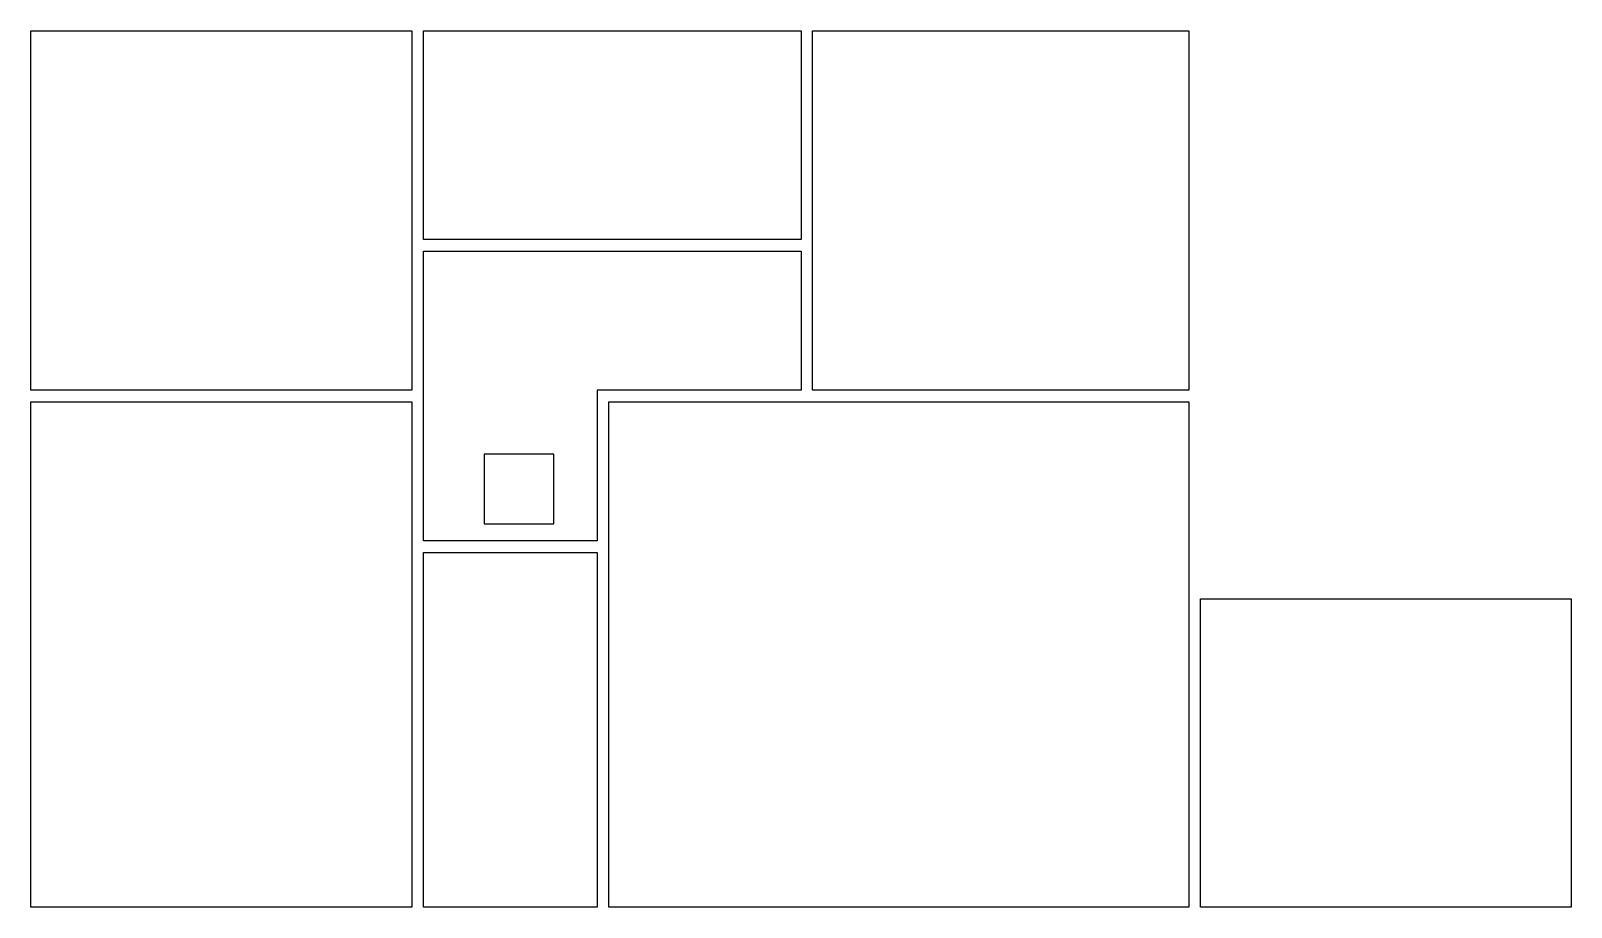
# Model space of a CAD drawing. Header units: millimetres. Extents: x 1 to 14.3, y 0.7 to 8.2.
import ezdxf

# ---------------------------------------------------------------- set-up
doc = ezdxf.new("R2010")
doc.units = ezdxf.units.MM
doc.layers.add('AREE LEONARDO', color=7, linetype='Continuous')

msp = doc.modelspace()

# ---------------------------------------------------------------- linework, layer by layer
at = {"layer": 'AREE LEONARDO', "color": 5}
for points in [[(1.011, 8.231), (4.301, 8.231), (4.301, 5.131), (1.011, 5.131)], [(7.761, 8.231), (11.011, 8.231), (11.011, 5.131), (7.761, 5.131)], [(4.401, 6.331), (7.661, 6.331), (7.661, 5.131), (5.901, 5.131), (5.901, 3.831), (4.401, 3.831)], [(1.011, 5.031), (4.301, 5.031), (4.301, 0.671), (1.011, 0.671)], [(6.001, 5.031), (11.011, 5.031), (11.011, 0.671), (6.001, 0.671)], [(11.111, 3.331), (14.311, 3.331), (14.311, 0.671), (11.111, 0.671)]]:
    msp.add_lwpolyline(points, close=True, dxfattribs=at)
at = {"layer": 'AREE LEONARDO', "color": 3}
for points in [[(4.401, 8.231), (7.661, 8.231), (7.661, 6.431), (4.401, 6.431)], [(4.401, 3.731), (5.901, 3.731), (5.901, 0.671), (4.401, 0.671)]]:
    msp.add_lwpolyline(points, close=True, dxfattribs=at)
at = {"layer": 'AREE LEONARDO', "color": 1}
msp.add_lwpolyline([(4.926, 3.978), (5.526, 3.978), (5.526, 4.578), (4.926, 4.578)], close=True, dxfattribs=at)

doc.saveas('drawing.dxf')
